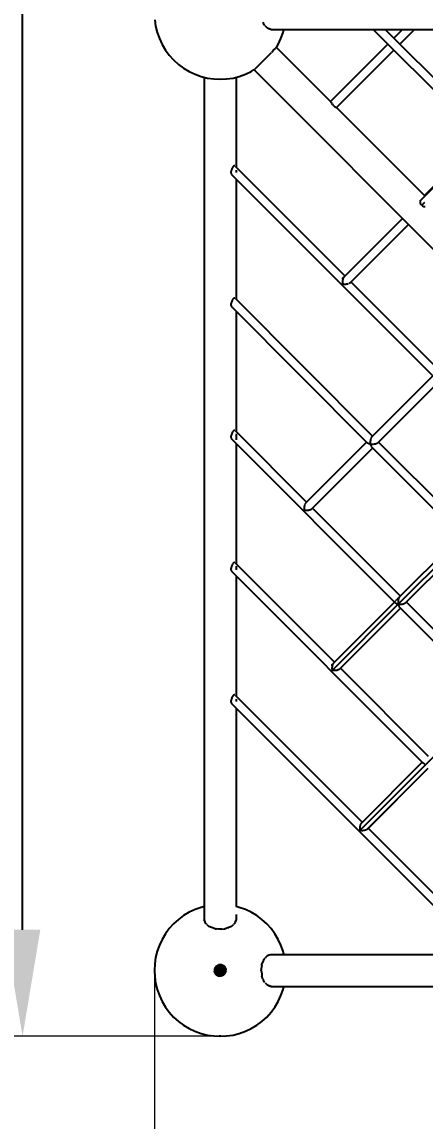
# Model space of a CAD drawing. Header units: millimetres. Extents: x -4086 to 3652, y -3941 to 3614.
# Drawn here: x -1934 to -1177, y -1878 to 184 of the extents above; entities that cross this region are included whole.
import ezdxf

# ---------------------------------------------------------------- set-up
doc = ezdxf.new("R2010")
doc.units = ezdxf.units.MM
doc.layers.add('DIKOM_ОБЪЕКТ', color=7, linetype='Continuous')
doc.layers.add('DIKOM_РАЗМЕР_ОБЪЕКТА', color=7, linetype='Continuous')
doc.styles.add('style1', font='arialbd.ttf', dxfattribs={"width": 0.8})
doc.dimstyles.new('1-50', dxfattribs={"dimtxt": 300, "dimasz": 200, "dimexe": 100, "dimexo": 0, "dimgap": 100, "dimtad": 1, "dimtxsty": 'style1', "dimcen": 200, "dimclrd": 7, "dimclre": 7, "dimclrt": 7, "dimadec": 1, "dimazin": 2, "dimtfac": 1, "dimtmove": 0, "dimatfit": 2, "dimfxl": 0, "dimlwd": 25, "dimlwe": 18, "dimarcsym": 0})

# ---------------------------------------------------------------- blocks, each defined once
blk = doc.blocks.new('*D0')
at = {"layer": 'Defpoints', "color": 0, "transparency": 16777216}
for p in [(-1933, 2119.3), (-1561.7, 2119.3), (-1561.8, -1719.3)]:
    blk.add_point(p, dxfattribs=at)
at = {"layer": 'DIKOM_РАЗМЕР_ОБЪЕКТА', "color": 7, "lineweight": 18, "transparency": 16777216}
for p, q in [((-1561.7, 2119.3), (-2033, 2119.3)), ((-1561.8, -1719.3), (-2033, -1719.3))]:
    blk.add_line(p, q, dxfattribs=at)
at = {"layer": 'DIKOM_РАЗМЕР_ОБЪЕКТА', "color": 7, "lineweight": 25, "transparency": 16777216}
blk.add_line((-1933, -1519.3), (-1933, 1919.3), dxfattribs=at)
at = {"layer": 'DIKOM_РАЗМЕР_ОБЪЕКТА', "color": 7, "transparency": 16777216}
for points in [[(-1966.4, 1919.3), (-1899.7, 1919.3), (-1933, 2119.3)], [(-1966.4, -1519.3), (-1899.7, -1519.3), (-1933, -1719.3)]]:
    blk.add_solid(points, dxfattribs=at)
at = {"layer": 'DIKOM_РАЗМЕР_ОБЪЕКТА', "color": 7, "transparency": 16777216, "insert": (-2186.3, 199.7), "char_height": 300, "attachment_point": 5, "rotation": 90, "style": 'style1'}
blk.add_mtext('{\\fArial|b0|i0|c204|p34;3850}', dxfattribs=at)
blk = doc.blocks.new('*D3')
at = {"layer": 'Defpoints', "color": 0, "transparency": 16777216}
for p in [(2152.7, -1583.7), (-1685.1, -1589.6), (2152.7, -2240)]:
    blk.add_point(p, dxfattribs=at)
at = {"layer": 'DIKOM_РАЗМЕР_ОБЪЕКТА', "color": 7, "lineweight": 18, "transparency": 16777216}
for p, q in [((2152.7, -1583.7), (2152.7, -2340)), ((-1685.1, -1589.6), (-1685.1, -2340))]:
    blk.add_line(p, q, dxfattribs=at)
at = {"layer": 'DIKOM_РАЗМЕР_ОБЪЕКТА', "color": 7, "lineweight": 25, "transparency": 16777216}
blk.add_line((-1485.1, -2240), (1952.7, -2240), dxfattribs=at)
at = {"layer": 'DIKOM_РАЗМЕР_ОБЪЕКТА', "color": 7, "transparency": 16777216}
for points in [[(-1485.1, -2206.7), (-1485.1, -2273.3), (-1685.1, -2240)], [(1952.7, -2206.7), (1952.7, -2273.3), (2152.7, -2240)]]:
    blk.add_solid(points, dxfattribs=at)
at = {"layer": 'DIKOM_РАЗМЕР_ОБЪЕКТА', "color": 7, "transparency": 16777216, "insert": (206.3, -1986.7), "char_height": 300, "attachment_point": 5, "style": 'style1'}
blk.add_mtext('3850', dxfattribs=at)

msp = doc.modelspace()

# ---------------------------------------------------------------- linework, layer by layer
at = {"layer": 'DIKOM_ОБЪЕКТ', "color": 7, "linetype": 'Continuous'}
for p, q in [((-1684.797, 187.893), (-1683.017, 175.892)), ((-1683.017, 175.892), (-1680.069, 164.122)), ((-1479.262, 178.844), (-1481.254, 183.842)), ((-1477.969, 177.446), (-1479.262, 178.844)), ((-1477.972, 177.449), (-1477.507, 176.998)), ((-1477.507, 176.998), (-1475.864, 175.167)), ((-1473.107, 172.183), (-1475.875, 175.179)), ((-1471.519, 171.684), (-1473.107, 172.183)), ((-1471.533, 171.688), (-1470.605, 171.419)), ((-1469.984, 171.214), (-1470.605, 171.419)), ((-1469.984, 171.214), (-1469.262, 170.975)), ((-1466.424, 170.083), (-1469.291, 170.984)), ((-1466.424, 170.083), (114.099, 169.847)), ((-1443.446, 164.117), (-1441.953, 170.079)), ((-1274.284, 170.054), (-1069.367, -34.871)), ((-1274.284, 170.054), (-1069.367, -34.871)), ((-1251.719, 170.051), (-881.833, -199.852)), ((-1235.347, 153.677), (-1218.977, 170.046)), ((-1235.347, 153.677), (-1218.977, 170.046)), ((-1224.067, 142.397), (-1196.419, 170.042)), ((-1680.069, 164.122), (-1675.982, 152.698)), ((-1675.982, 152.698), (-1670.795, 141.73)), ((-1452.721, 141.725), (-1447.534, 152.693)), ((-1447.534, 152.693), (-1443.446, 164.117)), ((-1670.795, 141.73), (-1664.557, 131.323)), ((-1664.557, 131.323), (-1657.33, 121.578)), ((-1469.148, 122.966), (-1465.558, 126.555)), ((-1465.558, 126.555), (-1465.168, 126.932)), ((-1465.036, 127.077), (-1461.977, 130.137)), ((-1461.977, 130.137), (-1457.267, 134.846)), ((-1455.781, 136.331), (-1457.267, 134.846)), ((-1456.215, 135.898), (-1452.721, 141.725)), ((-1455.781, 136.331), (-1354.242, 34.787)), ((-1354.242, 34.787), (-1455.781, 136.331)), ((-1354.242, 34.787), (-1246.628, 142.397)), ((-1354.242, 34.787), (-1246.628, 142.397)), ((-1342.962, 23.506), (-1235.348, 131.116)), ((-1657.33, 121.578), (-1649.182, 112.587)), ((-1649.182, 112.587), (-1640.192, 104.44)), ((-1640.192, 104.44), (-1630.447, 97.211)), ((-1491.889, 100.225), (-1488.828, 103.287)), ((-1488.314, 103.8), (-1488.686, 103.415)), ((-1488.314, 103.8), (-1484.719, 107.395)), ((-1484.719, 107.395), (-1476.934, 115.18)), ((-1476.934, 115.18), (-1469.148, 122.966)), ((-1630.447, 97.211), (-1620.04, 90.973)), ((-1620.04, 90.973), (-1609.072, 85.786)), ((-1609.072, 85.786), (-1597.649, 81.698)), ((-1525.87, 81.697), (-1514.446, 85.784)), ((-1514.446, 85.784), (-1503.478, 90.971)), ((-1503.478, 90.971), (-1497.65, 94.464)), ((-1498.084, 94.03), (-1496.599, 95.515)), ((127.928, -1532.051), (-1498.084, 94.03)), ((-1496.599, 95.515), (-1491.889, 100.225)), ((-1597.649, 81.698), (-1585.879, 78.75)), ((-1591.669, 80.2), (-1591.677, -1500.365)), ((-1585.879, 78.75), (-1573.878, 76.969)), ((-1573.878, 76.969), (-1561.76, 76.374)), ((-1561.76, 76.374), (-1549.641, 76.969)), ((-1549.641, 76.969), (-1537.639, 78.748)), ((-1537.639, 78.748), (-1525.87, 81.697)), ((-1531.845, 80.2), (-1531.846, -88.313)), ((-1354.243, 34.786), (-1354.339, 34.563)), ((-1354.339, 34.562), (-1354.308, 34.22)), ((-1354.308, 34.218), (-1354.15, 33.762)), ((-1354.149, 33.76), (-1353.868, 33.201)), ((-1353.867, 33.199), (-1353.468, 32.55)), ((-1353.466, 32.547), (-1352.959, 31.823)), ((-1352.958, 31.82), (-1352.353, 31.035)), ((-1352.352, 31.033), (-1351.664, 30.206)), ((-1351.662, 30.203), (-1350.906, 29.353)), ((-1350.904, 29.351), (-1350.096, 28.496)), ((-1350.094, 28.493), (-1349.253, 27.653)), ((-1349.251, 27.65), (-1348.396, 26.843)), ((-1348.393, 26.84), (-1347.543, 26.084)), ((-1347.541, 26.083), (-1346.714, 25.395)), ((-1346.711, 25.393), (-1345.927, 24.789)), ((-1345.924, 24.788), (-1345.199, 24.281)), ((-1345.197, 24.279), (-1344.548, 23.88)), ((-1344.546, 23.88), (-1343.987, 23.598)), ((-1343.986, 23.597), (-1343.53, 23.44)), ((-1343.528, 23.44), (-1343.185, 23.409)), ((-1342.962, 23.507), (-1177.749, -141.714)), ((-1177.748, -141.715), (-1342.962, 23.506)), ((-1182.897, -148.371), (-1069.368, -34.871)), ((-1177.749, -141.714), (-1070.134, -34.105)), ((-1541.554, -96.939), (-1541.636, -98.073)), ((-1541.635, -98.092), (-1541.555, -99.206)), ((-1541.309, -95.793), (-1541.553, -96.922)), ((-1541.551, -99.225), (-1541.31, -100.293)), ((-1540.907, -94.678), (-1541.305, -95.776)), ((-1541.303, -100.31), (-1540.909, -101.31)), ((-1540.609, -94.102), (-1540.901, -94.661)), ((-1540.899, -101.327), (-1540.609, -101.816)), ((-1540.458, -93.516), (-1540.609, -94.101)), ((-1540.609, -101.816), (-1540.46, -102.134)), ((-1540.051, -92.257), (-1540.454, -93.496)), ((-1540.453, -102.144), (-1540.052, -102.669)), ((-1540.052, -102.669), (-1162.54, -480.197)), ((-1540.052, -102.669), (-1162.54, -480.197)), ((-1539.844, -91.734), (-1540.045, -92.239)), ((-1539.571, -91.051), (-1539.844, -91.734)), ((-1539.03, -89.924), (-1539.564, -91.033)), ((-1538.44, -88.902), (-1539.023, -89.908)), ((-1537.814, -88.007), (-1538.432, -88.888)), ((-1537.167, -87.259), (-1537.806, -87.994)), ((-1536.512, -86.676), (-1537.158, -87.249)), ((-1535.865, -86.27), (-1536.503, -86.668)), ((-1535.239, -86.05), (-1535.855, -86.264)), ((-1534.649, -86.021), (-1535.23, -86.047)), ((-1534.108, -86.184), (-1534.641, -86.02)), ((-1533.828, -86.331), (-1327.513, -292.655)), ((-1531.846, -93.954), (-1531.846, -98.752)), ((-1531.846, -110.874), (-1531.848, -336.475)), ((-1177.749, -141.715), (-1177.845, -141.938)), ((-1177.845, -141.938), (-1177.814, -142.282)), ((-1177.814, -142.283), (-1177.656, -142.739)), ((-1177.655, -142.742), (-1177.525, -143)), ((-1186.91, -152.382), (-1183.663, -149.137)), ((-1185.786, -153.688), (-1185.682, -152.735)), ((-1185.736, -154.785), (-1185.781, -153.802)), ((-1185.523, -155.89), (-1185.714, -154.899)), ((-1185.67, -152.624), (-1185.421, -151.72)), ((-1185.15, -156.977), (-1185.484, -156.002)), ((-1185.393, -151.614), (-1185.004, -150.782)), ((-1184.626, -158.023), (-1185.096, -157.084)), ((-1184.958, -150.684), (-1184.44, -149.941)), ((-1183.963, -159.004), (-1184.558, -158.123)), ((-1183.176, -159.898), (-1183.883, -159.095)), ((-1183.812, -149.285), (-1183.562, -149.036)), ((-1183.663, -149.136), (-1182.898, -148.371)), ((-1183.176, -159.898), (-1177.273, -153.996)), ((-1183.085, -159.978), (-1182.281, -160.685)), ((-1182.182, -160.753), (-1181.301, -161.348)), ((-1181.194, -161.402), (-1180.256, -161.872)), ((-1180.144, -161.91), (-1179.168, -162.245)), ((-1179.055, -162.267), (-1178.064, -162.458)), ((-1177.951, -162.464), (-1176.967, -162.508)), ((-1329.023, -294.166), (-1219.461, -184.605)), ((-1318.394, -306.035), (-1208.212, -195.854)), ((-1332.858, -298.001), (-1333.28, -298.423)), ((-1332.023, -297.167), (-1332.73, -297.872)), ((-1332.043, -303.562), (-1332.04, -303.762)), ((-1331.979, -302.224), (-1332.042, -303.529)), ((-1332.04, -303.762), (-1332.017, -305.073)), ((-1332.018, -305.1), (-1332.001, -305.302)), ((-1332.001, -305.302), (-1331.89, -306.593)), ((-1331.819, -300.725), (-1331.966, -301.993)), ((-1331.213, -296.357), (-1331.898, -297.041)), ((-1331.894, -306.612), (-1331.862, -306.81)), ((-1331.862, -306.81), (-1331.663, -308.054)), ((-1331.563, -299.298), (-1331.792, -300.501)), ((-1330.421, -308.254), (-1331.663, -308.054)), ((-1331.216, -297.974), (-1331.521, -299.086)), ((-1330.788, -296.783), (-1331.161, -297.779)), ((-1330.447, -295.59), (-1331.093, -296.236)), ((-1330.286, -295.751), (-1330.72, -296.608)), ((-1330.214, -308.287), (-1330.421, -308.254)), ((-1329.741, -294.884), (-1330.333, -295.476)), ((-1329.723, -294.901), (-1330.208, -295.601)), ((-1328.913, -308.392), (-1330.201, -308.282)), ((-1329.111, -294.254), (-1329.636, -294.779)), ((-1328.694, -308.411), (-1328.913, -308.392)), ((-1327.375, -308.432), (-1328.677, -308.408)), ((-1327.15, -308.436), (-1327.375, -308.432)), ((-1325.839, -308.371), (-1327.127, -308.433)), ((-1325.615, -308.361), (-1325.839, -308.371)), ((-1324.341, -308.212), (-1325.587, -308.356)), ((-1324.122, -308.186), (-1324.341, -308.212)), ((-1322.915, -307.956), (-1324.091, -308.18)), ((-1322.705, -307.916), (-1322.915, -307.956)), ((-1321.59, -307.611), (-1322.673, -307.907)), ((-1321.397, -307.558), (-1321.59, -307.611)), ((-1319.366, -306.682), (-1320.195, -307.102)), ((-1318.516, -306.12), (-1319.191, -306.589)), ((-1316.264, -303.905), (-1151.26, -468.916)), ((-1541.555, -345.104), (-1541.637, -346.234)), ((-1541.636, -346.256), (-1541.556, -347.367)), ((-1541.311, -343.957), (-1541.553, -345.083)), ((-1541.552, -347.388), (-1541.312, -348.453)), ((-1540.91, -342.842), (-1541.307, -343.936)), ((-1541.304, -348.474), (-1540.91, -349.472)), ((-1540.61, -342.262), (-1540.902, -342.822)), ((-1540.898, -349.491), (-1540.61, -349.977)), ((-1540.461, -341.681), (-1540.61, -342.263)), ((-1540.61, -349.977), (-1540.461, -350.295)), ((-1540.053, -340.422), (-1540.455, -341.658)), ((-1540.453, -350.307), (-1540.053, -350.829)), ((-1539.574, -339.215), (-1540.046, -340.4)), ((-1539.033, -338.089), (-1539.565, -339.195)), ((-1538.82, -337.717), (-1539.024, -338.069)), ((-1538.443, -337.066), (-1538.82, -337.717)), ((-1537.818, -336.17), (-1538.433, -337.048)), ((-1537.17, -335.422), (-1537.807, -336.155)), ((-1536.515, -334.839), (-1537.159, -335.41)), ((-1535.868, -334.432), (-1536.504, -334.829)), ((-1535.242, -334.212), (-1535.857, -334.425)), ((-1534.652, -334.183), (-1535.232, -334.208)), ((-1534.11, -334.345), (-1534.641, -334.182)), ((-1533.829, -334.493), (-1275.339, -592.994)), ((-1540.053, -350.83), (-1284.826, -606.069)), ((-1540.053, -350.83), (-1284.826, -606.069)), ((-1531.848, -359.036), (-1531.849, -584.636)), ((-1277.062, -594.717), (-1162.541, -480.197)), ((-1266.22, -606.372), (-1151.292, -491.445)), ((-1227.316, -908.732), (-861.331, -542.75)), ((-1227.316, -908.732), (-861.331, -542.75)), ((-1541.557, -593.271), (-1541.639, -594.395)), ((-1541.636, -594.423), (-1541.558, -595.527)), ((-1541.313, -592.124), (-1541.555, -593.244)), ((-1541.552, -595.555), (-1541.313, -596.615)), ((-1540.913, -591.008), (-1541.308, -592.098)), ((-1541.303, -596.64), (-1540.912, -597.632)), ((-1540.611, -590.423), (-1540.904, -590.983)), ((-1540.897, -597.657), (-1540.611, -598.137)), ((-1540.463, -589.848), (-1540.611, -590.424)), ((-1540.056, -588.589), (-1540.456, -589.819)), ((-1539.577, -587.382), (-1540.047, -588.561)), ((-1539.036, -586.254), (-1539.566, -587.355)), ((-1538.447, -585.231), (-1539.025, -586.231)), ((-1537.821, -584.335), (-1538.434, -585.21)), ((-1537.174, -583.587), (-1537.794, -584.3)), ((-1536.519, -583.003), (-1537.161, -583.571)), ((-1535.872, -582.595), (-1536.506, -582.991)), ((-1535.246, -582.374), (-1535.858, -582.586)), ((-1534.656, -582.343), (-1535.232, -582.37)), ((-1534.114, -582.505), (-1534.643, -582.343)), ((-1533.831, -582.654), (-1399.418, -717.072)), ((-1531.849, -588.883), (-1531.849, -600.038)), ((-1278.702, -597.355), (-1278.988, -598.117)), ((-1278.552, -596.955), (-1278.645, -597.203)), ((-1278.216, -596.292), (-1278.547, -596.946)), ((-1278.04, -595.947), (-1278.148, -596.16)), ((-1277.665, -595.407), (-1278.035, -595.939)), ((-1277.469, -595.124), (-1277.589, -595.297)), ((-1540.611, -598.137), (-1540.463, -598.456)), ((-1540.452, -598.47), (-1540.055, -598.991)), ((-1540.055, -598.991), (-1234.446, -904.613)), ((-1540.055, -598.991), (-1234.446, -904.613)), ((-1531.849, -607.197), (-1531.85, -832.797)), ((-1400.935, -718.59), (-1286.62, -604.275)), ((-1390.299, -730.451), (-1275.371, -615.524)), ((-1284.596, -606.258), (-1284.826, -606.069)), ((-1284.264, -606.532), (-1284.596, -606.258)), ((-1284.11, -606.659), (-1284.264, -606.532)), ((-1283.81, -606.838), (-1284.103, -606.665)), ((-1283.39, -607.086), (-1283.81, -606.838)), ((-1283.193, -607.203), (-1283.39, -607.086)), ((-1282.834, -607.361), (-1283.184, -607.209)), ((-1282.337, -607.578), (-1282.834, -607.361)), ((-1282.101, -607.68), (-1282.337, -607.578)), ((-1281.692, -607.815), (-1282.09, -607.687)), ((-1281.128, -607.995), (-1281.692, -607.815)), ((-1280.859, -608.081), (-1281.128, -607.995)), ((-1280.408, -608.189), (-1280.842, -608.092)), ((-1279.794, -608.325), (-1280.407, -608.188)), ((-1279.87, -603.88), (-1279.865, -604.209)), ((-1279.82, -602.864), (-1279.869, -603.867)), ((-1279.861, -604.4), (-1279.843, -605.411)), ((-1279.846, -605.424), (-1279.818, -605.747)), ((-1279.796, -602.345), (-1279.811, -602.671)), ((-1279.803, -605.933), (-1279.717, -606.93)), ((-1279.49, -608.394), (-1279.794, -608.325)), ((-1279.68, -601.359), (-1279.793, -602.331)), ((-1279.723, -606.945), (-1279.674, -607.25)), ((-1279.62, -600.852), (-1279.657, -601.168)), ((-1279.645, -607.43), (-1279.49, -608.393)), ((-1279.443, -599.918), (-1279.617, -600.84)), ((-1279.49, -608.394), (-1279.422, -608.697)), ((-1279.006, -608.471), (-1279.489, -608.393)), ((-1279.351, -599.436), (-1279.408, -599.735)), ((-1279.388, -608.851), (-1279.189, -609.745)), ((-1279.114, -598.574), (-1279.347, -599.424)), ((-1279.177, -609.762), (-1279.091, -610.034)), ((-1278.992, -598.127), (-1279.067, -598.404)), ((-1279.045, -610.175), (-1278.784, -610.993)), ((-1278.349, -608.577), (-1279.006, -608.471)), ((-1278.776, -611.005), (-1278.673, -611.244)), ((-1278.62, -611.366), (-1278.305, -612.088)), ((-1278.042, -608.627), (-1278.349, -608.577)), ((-1278.299, -612.097), (-1278.18, -612.297)), ((-1278.121, -612.399), (-1277.762, -613.006)), ((-1277.527, -608.664), (-1278.027, -608.621)), ((-1277.756, -613.014), (-1277.625, -613.172)), ((-1277.56, -613.25), (-1277.165, -613.729)), ((-1276.847, -608.721), (-1277.527, -608.664)), ((-1277.165, -613.73), (-1110.367, -780.535)), ((-1277.165, -613.73), (-1110.367, -780.535)), ((-1276.521, -608.749), (-1276.847, -608.721)), ((-1275.999, -608.756), (-1276.507, -608.747)), ((-1275.311, -608.769), (-1275.999, -608.756)), ((-1274.977, -608.775), (-1275.311, -608.769)), ((-1274.456, -608.748), (-1274.963, -608.772)), ((-1273.775, -608.715), (-1274.456, -608.748)), ((-1273.441, -608.699), (-1273.775, -608.715)), ((-1272.933, -608.639), (-1273.428, -608.697)), ((-1272.274, -608.562), (-1272.933, -608.639)), ((-1271.948, -608.524), (-1272.274, -608.562)), ((-1271.465, -608.432), (-1271.936, -608.521)), ((-1270.842, -608.313), (-1271.465, -608.432)), ((-1270.532, -608.255), (-1270.842, -608.313)), ((-1270.084, -608.132), (-1270.52, -608.251)), ((-1269.51, -607.974), (-1270.084, -608.132)), ((-1269.223, -607.896), (-1269.51, -607.974)), ((-1268.821, -607.744), (-1269.213, -607.891)), ((-1268.309, -607.552), (-1268.821, -607.745)), ((-1268.051, -607.455), (-1268.309, -607.552)), ((-1267.704, -607.279), (-1268.043, -607.451)), ((-1267.265, -607.056), (-1267.704, -607.279)), ((-1267.042, -606.943), (-1267.265, -607.056)), ((-1266.76, -606.747), (-1267.035, -606.939)), ((-1266.401, -606.498), (-1266.76, -606.747)), ((-1266.22, -606.372), (-1266.401, -606.498)), ((-1264.091, -604.243), (-1099.087, -769.254)), ((-1402.694, -721.202), (-1403.067, -722.194)), ((-1402.193, -720.169), (-1402.626, -721.024)), ((-1401.63, -719.32), (-1402.114, -720.016)), ((-1299.227, -1333.153), (-685.078, -719.01)), ((-1299.227, -1333.153), (-685.078, -719.01)), ((-1403.95, -727.965), (-1403.946, -728.183)), ((-1403.885, -726.646), (-1403.947, -727.945)), ((-1403.946, -728.183), (-1403.922, -729.489)), ((-1403.924, -729.507), (-1403.906, -729.723)), ((-1403.906, -729.723), (-1403.796, -731.008)), ((-1403.875, -726.431), (-1403.885, -726.646)), ((-1403.725, -725.146), (-1403.872, -726.41)), ((-1403.802, -731.026), (-1403.768, -731.23)), ((-1403.768, -731.23), (-1403.569, -732.471)), ((-1403.701, -724.94), (-1403.725, -725.146)), ((-1403.469, -723.718), (-1403.697, -724.918)), ((-1402.331, -732.669), (-1403.568, -732.471)), ((-1403.432, -723.525), (-1403.469, -723.718)), ((-1403.123, -722.394), (-1403.427, -723.502)), ((-1402.12, -732.704), (-1402.331, -732.669)), ((-1400.825, -732.808), (-1402.106, -732.699)), ((-1400.6, -732.827), (-1400.825, -732.808)), ((-1399.287, -732.848), (-1400.587, -732.825)), ((-1399.056, -732.852), (-1399.287, -732.848)), ((-1397.753, -732.788), (-1399.042, -732.85)), ((-1397.52, -732.777), (-1397.753, -732.788)), ((-1396.255, -732.629), (-1397.507, -732.774)), ((-1396.027, -732.602), (-1396.255, -732.629)), ((-1394.828, -732.374), (-1396.015, -732.599)), ((-1394.611, -732.333), (-1394.828, -732.374)), ((-1393.503, -732.029), (-1394.599, -732.329)), ((-1393.302, -731.973), (-1393.503, -732.029)), ((-1392.311, -731.601), (-1393.291, -731.97)), ((-1391.278, -731.101), (-1392.12, -731.528)), ((-1390.427, -730.539), (-1391.112, -731.015)), ((-1388.169, -728.321), (-1223.166, -893.332)), ((-1225.295, -895.462), (-1110.367, -780.535)), ((-1214.047, -906.712), (-1099.118, -791.784)), ((-1541.559, -841.44), (-1541.64, -842.556)), ((-1541.637, -842.592), (-1541.559, -843.689)), ((-1541.317, -840.293), (-1541.556, -841.405)), ((-1541.551, -843.724), (-1541.315, -844.776)), ((-1540.917, -839.177), (-1541.309, -840.258)), ((-1541.301, -844.81), (-1540.913, -845.794)), ((-1540.612, -838.585), (-1540.904, -839.144)), ((-1540.467, -838.018), (-1540.612, -838.585)), ((-1540.06, -836.758), (-1540.457, -837.98)), ((-1539.582, -835.551), (-1540.049, -836.722)), ((-1539.041, -834.423), (-1539.568, -835.517)), ((-1538.452, -833.398), (-1539.026, -834.391)), ((-1537.827, -832.502), (-1538.436, -833.371)), ((-1537.18, -831.753), (-1537.81, -832.477)), ((-1536.766, -831.381), (-1537.162, -831.733)), ((-1536.525, -831.167), (-1536.766, -831.381)), ((-1535.877, -830.759), (-1536.507, -831.151)), ((-1535.251, -830.536), (-1535.859, -830.748)), ((-1534.661, -830.505), (-1535.234, -830.53)), ((-1534.119, -830.665), (-1534.644, -830.504)), ((-1533.832, -830.814), (-1347.245, -1017.41)), ((-1531.85, -837.044), (-1531.85, -843.755)), ((-1540.894, -845.825), (-1540.612, -846.299)), ((-1540.612, -846.299), (-1540.464, -846.618)), ((-1540.45, -846.636), (-1540.056, -847.152)), ((-1540.056, -847.152), (-1182.272, -1204.951)), ((-1540.056, -847.152), (-1182.272, -1204.951)), ((-1531.85, -855.357), (-1531.851, -1080.958)), ((-1349.374, -1019.54), (-1234.446, -904.613)), ((-1234.446, -904.613), (-1232.652, -906.407)), ((-1234.446, -904.613), (-1232.652, -906.407)), ((-1233.614, -903.781), (-1233.758, -903.924)), ((-1233.247, -903.413), (-1233.466, -903.632)), ((-1232.689, -902.856), (-1232.94, -903.107)), ((-1232.482, -906.547), (-1232.652, -906.407)), ((-1232.166, -906.808), (-1232.482, -906.547)), ((-1231.936, -906.997), (-1232.166, -906.808)), ((-1231.712, -907.132), (-1231.929, -907.004)), ((-1231.312, -907.368), (-1231.712, -907.132)), ((-1231.112, -901.279), (-1231.626, -901.793)), ((-1231.02, -907.541), (-1231.312, -907.368)), ((-1230.322, -900.488), (-1230.617, -900.784)), ((-1230.061, -900.228), (-1230.322, -900.488)), ((-1229.769, -899.936), (-1230.061, -900.227)), ((-1228.657, -898.824), (-1229.227, -899.394)), ((-1228.384, -898.551), (-1228.657, -898.824)), ((-1227.82, -897.987), (-1228.384, -898.551)), ((-1227.551, -897.718), (-1227.82, -897.987)), ((-1227.697, -904.218), (-1227.69, -904.608)), ((-1227.645, -903.17), (-1227.695, -904.205)), ((-1227.688, -904.708), (-1227.67, -905.75)), ((-1227.672, -905.762), (-1227.64, -906.143)), ((-1227.622, -902.682), (-1227.64, -903.072)), ((-1227.631, -906.244), (-1227.543, -907.269)), ((-1227.502, -901.662), (-1227.619, -902.669)), ((-1227.006, -897.173), (-1227.551, -897.718)), ((-1227.548, -907.283), (-1227.489, -907.645)), ((-1227.447, -901.19), (-1227.491, -901.57)), ((-1227.262, -900.221), (-1227.444, -901.178)), ((-1227.177, -899.774), (-1227.246, -900.136)), ((-1226.932, -898.877), (-1227.174, -899.762)), ((-1226.818, -898.465), (-1226.911, -898.8)), ((-1226.517, -897.662), (-1226.814, -898.454)), ((-1226.378, -897.293), (-1226.491, -897.594)), ((-1226.028, -896.603), (-1226.374, -897.284)), ((-1225.867, -896.285), (-1225.998, -896.544)), ((-1225.794, -895.961), (-1225.985, -896.153)), ((-1225.475, -895.721), (-1225.861, -896.276)), ((-1225.297, -895.464), (-1225.443, -895.674)), ((-1214.869, -907.283), (-1215.198, -907.449)), ((-1214.655, -907.133), (-1214.862, -907.277)), ((-1214.314, -906.897), (-1214.655, -907.133)), ((-1214.047, -906.713), (-1214.314, -906.897)), ((-1211.917, -904.582), (-1046.913, -1069.593)), ((-1351.395, -1032.809), (-1227.316, -908.732)), ((-1351.395, -1032.809), (-1227.316, -908.732)), ((-1338.126, -1030.79), (-1223.197, -915.862)), ((-1230.751, -907.66), (-1231.011, -907.547)), ((-1230.277, -907.867), (-1230.752, -907.66)), ((-1229.928, -908.018), (-1230.277, -907.867)), ((-1229.622, -908.12), (-1229.917, -908.025)), ((-1229.083, -908.292), (-1229.622, -908.12)), ((-1228.685, -908.42), (-1229.083, -908.292)), ((-1228.35, -908.503), (-1228.666, -908.433)), ((-1227.76, -908.633), (-1228.35, -908.503)), ((-1227.316, -908.732), (-1227.76, -908.633)), ((-1227.473, -907.745), (-1227.316, -908.732)), ((-1226.954, -908.789), (-1227.316, -908.732)), ((-1227.316, -908.732), (-1227.24, -909.075)), ((-1227.217, -909.177), (-1227.016, -910.082)), ((-1227.004, -910.1), (-1226.905, -910.41)), ((-1226.33, -908.89), (-1226.953, -908.789)), ((-1226.876, -910.502), (-1226.61, -911.332)), ((-1226.603, -911.343), (-1226.485, -911.614)), ((-1226.449, -911.696), (-1226.131, -912.426)), ((-1225.868, -908.965), (-1226.33, -908.89)), ((-1226.125, -912.435), (-1225.992, -912.661)), ((-1225.95, -912.732), (-1225.589, -913.344)), ((-1225.481, -908.991), (-1225.853, -908.959)), ((-1225.582, -913.352), (-1225.436, -913.529)), ((-1224.833, -909.046), (-1225.481, -908.99)), ((-1225.389, -913.586), (-1224.992, -914.067)), ((-1224.992, -914.067), (-1223.197, -915.862)), ((-1224.992, -914.067), (-1223.197, -915.862)), ((-1224.347, -909.087), (-1224.833, -909.046)), ((-1223.955, -909.092), (-1224.334, -909.085)), ((-1223.299, -909.104), (-1223.955, -909.092)), ((-1222.803, -909.113), (-1223.299, -909.104)), ((-1223.197, -915.862), (-1058.193, -1080.873)), ((-1223.197, -915.862), (-1058.193, -1080.873)), ((-1222.412, -909.092), (-1222.79, -909.11)), ((-1221.763, -909.061), (-1222.412, -909.092)), ((-1221.267, -909.037), (-1221.763, -909.061)), ((-1220.886, -908.992), (-1221.254, -909.035)), ((-1220.257, -908.918), (-1220.886, -908.992)), ((-1219.774, -908.862), (-1220.257, -908.918)), ((-1219.412, -908.792), (-1219.762, -908.859)), ((-1218.818, -908.68), (-1219.412, -908.792)), ((-1218.358, -908.593), (-1218.818, -908.68)), ((-1218.022, -908.501), (-1218.347, -908.589)), ((-1217.474, -908.351), (-1218.022, -908.501)), ((-1217.051, -908.235), (-1217.474, -908.351)), ((-1216.748, -908.12), (-1217.039, -908.23)), ((-1216.258, -907.937), (-1216.748, -908.12)), ((-1215.878, -907.794), (-1216.258, -907.937)), ((-1215.618, -907.662), (-1215.868, -907.789)), ((-1215.198, -907.449), (-1215.618, -907.662)), ((-1352.689, -1022.855), (-1353.081, -1023.247)), ((-1352.468, -1022.633), (-1352.689, -1022.855)), ((-1351.776, -1028.301), (-1351.769, -1028.701)), ((-1351.72, -1027.162), (-1351.774, -1028.283)), ((-1351.769, -1028.701), (-1351.749, -1029.827)), ((-1351.751, -1029.842), (-1351.717, -1030.239)), ((-1351.701, -1026.767), (-1351.72, -1027.162)), ((-1351.717, -1030.239), (-1351.622, -1031.347)), ((-1351.572, -1025.657), (-1351.698, -1026.748)), ((-1351.04, -1021.205), (-1351.604, -1021.769)), ((-1351.527, -1025.276), (-1351.572, -1025.657)), ((-1351.327, -1024.22), (-1351.523, -1025.255)), ((-1351.258, -1023.86), (-1351.327, -1024.22)), ((-1350.991, -1022.882), (-1351.253, -1023.839)), ((-1350.839, -1021.004), (-1351.04, -1021.205)), ((-1350.9, -1022.552), (-1350.991, -1022.882)), ((-1350.571, -1021.675), (-1350.893, -1022.532)), ((-1350.461, -1021.379), (-1350.571, -1021.675)), ((-1350.078, -1020.623), (-1350.452, -1021.362)), ((-1349.95, -1020.37), (-1350.078, -1020.623)), ((-1349.555, -1019.72), (-1350.019, -1020.185)), ((-1349.522, -1019.753), (-1349.94, -1020.355)), ((-1349.388, -1019.554), (-1349.555, -1019.72)), ((-1349.378, -1019.546), (-1349.522, -1019.753)), ((-1338.35, -1030.945), (-1338.94, -1031.354)), ((-1338.126, -1030.79), (-1338.35, -1030.945)), ((-1335.996, -1028.66), (-1170.992, -1193.671)), ((-1351.626, -1031.361), (-1351.566, -1031.742)), ((-1351.566, -1031.742), (-1351.395, -1032.809)), ((-1350.329, -1032.981), (-1351.395, -1032.809)), ((-1349.947, -1033.043), (-1350.329, -1032.981)), ((-1348.831, -1033.13), (-1349.932, -1033.037)), ((-1348.426, -1033.165), (-1348.831, -1033.13)), ((-1347.296, -1033.183), (-1348.414, -1033.163)), ((-1346.882, -1033.19), (-1347.296, -1033.183)), ((-1345.76, -1033.135), (-1346.869, -1033.188)), ((-1345.346, -1033.115), (-1345.76, -1033.135)), ((-1344.257, -1032.987), (-1345.334, -1033.112)), ((-1343.854, -1032.94), (-1344.257, -1032.987)), ((-1342.822, -1032.743), (-1343.842, -1032.937)), ((-1342.437, -1032.671), (-1342.822, -1032.743)), ((-1341.484, -1032.41), (-1342.426, -1032.667)), ((-1341.129, -1032.312), (-1341.484, -1032.41)), ((-1340.276, -1031.992), (-1341.118, -1032.308)), ((-1339.957, -1031.872), (-1340.276, -1031.992)), ((-1339.224, -1031.5), (-1339.948, -1031.867)), ((-1338.947, -1031.36), (-1339.224, -1031.5)), ((-1541.562, -1089.618), (-1541.641, -1090.718)), ((-1541.638, -1090.771), (-1541.56, -1091.851)), ((-1541.321, -1088.47), (-1541.557, -1089.566)), ((-1541.549, -1091.901), (-1541.316, -1092.937)), ((-1540.924, -1087.354), (-1541.31, -1088.42)), ((-1540.614, -1086.745), (-1540.906, -1087.306)), ((-1540.473, -1086.196), (-1540.614, -1086.746)), ((-1540.067, -1084.935), (-1540.459, -1086.141)), ((-1539.589, -1083.728), (-1540.05, -1084.883)), ((-1539.05, -1082.599), (-1539.57, -1083.678)), ((-1538.461, -1081.573), (-1539.028, -1082.552)), ((-1537.836, -1080.674), (-1538.437, -1081.531)), ((-1537.189, -1079.923), (-1537.811, -1080.639)), ((-1536.535, -1079.336), (-1537.163, -1079.893)), ((-1535.887, -1078.925), (-1536.508, -1079.312)), ((-1535.26, -1078.7), (-1535.736, -1078.865)), ((-1534.67, -1078.666), (-1535.235, -1078.691)), ((-1534.127, -1078.824), (-1534.645, -1078.666)), ((-1533.834, -1078.975), (-1295.071, -1317.748)), ((-1531.851, -1086.598), (-1531.851, -1091.396)), ((-1541.297, -1092.987), (-1540.915, -1093.954)), ((-1540.886, -1094.001), (-1540.614, -1094.46)), ((-1540.614, -1094.46), (-1540.465, -1094.779)), ((-1540.444, -1094.808), (-1540.057, -1095.313)), ((-1540.057, -1095.313), (-1061.397, -1573.995)), ((-1540.057, -1095.313), (-1061.397, -1573.995)), ((-1531.852, -1103.519), (-1531.853, -1475.882)), ((-1296.582, -1319.26), (-1182.272, -1204.951)), ((-1285.952, -1331.127), (-1171.024, -1216.2)), ((-1285.333, -1330.509), (-1171.024, -1216.2)), ((-1182.272, -1204.951), (-1180.478, -1206.745)), ((-1182.272, -1204.951), (-1180.478, -1206.745)), ((-1180.115, -1207.045), (-1180.344, -1206.856)), ((-1179.763, -1207.336), (-1180.115, -1207.045)), ((-1179.584, -1207.444), (-1179.755, -1207.343)), ((-1179.294, -1207.614), (-1179.584, -1207.444)), ((-1178.846, -1207.879), (-1179.294, -1207.614)), ((-1178.632, -1207.975), (-1178.837, -1207.885)), ((-1178.289, -1208.124), (-1178.632, -1207.975)), ((-1177.754, -1208.356), (-1178.289, -1208.124)), ((-1177.51, -1208.438), (-1177.744, -1208.363)), ((-1177.122, -1208.562), (-1177.51, -1208.438)), ((-1299.602, -1328.638), (-1299.589, -1329.386)), ((-1299.563, -1327.845), (-1299.6, -1328.621)), ((-1299.589, -1329.386), (-1299.575, -1330.165)), ((-1299.578, -1330.181), (-1299.515, -1330.92)), ((-1299.527, -1327.104), (-1299.563, -1327.845)), ((-1299.437, -1326.329), (-1299.524, -1327.087)), ((-1299.515, -1330.92), (-1299.45, -1331.684)), ((-1299.455, -1331.701), (-1299.341, -1332.409)), ((-1299.353, -1325.612), (-1299.437, -1326.329)), ((-1299.213, -1324.874), (-1299.35, -1325.593)), ((-1299.341, -1332.409), (-1299.223, -1333.146)), ((-1298.487, -1333.267), (-1299.22, -1333.15)), ((-1299.084, -1324.196), (-1299.213, -1324.874)), ((-1298.897, -1323.512), (-1299.079, -1324.178)), ((-1298.726, -1322.887), (-1298.897, -1323.512)), ((-1298.495, -1322.273), (-1298.72, -1322.87)), ((-1298.287, -1321.716), (-1298.495, -1322.273)), ((-1297.772, -1333.379), (-1298.487, -1333.267)), ((-1298.018, -1321.186), (-1298.279, -1321.7)), ((-1297.775, -1320.706), (-1298.018, -1321.186)), ((-1297.475, -1320.274), (-1297.767, -1320.693)), ((-1297.001, -1333.44), (-1297.759, -1333.375)), ((-1297.205, -1319.884), (-1297.475, -1320.274)), ((-1296.252, -1333.503), (-1297.001, -1333.44)), ((-1295.472, -1333.515), (-1296.24, -1333.501)), ((-1294.709, -1333.529), (-1295.472, -1333.515)), ((-1293.935, -1333.49), (-1294.696, -1333.526)), ((-1293.173, -1333.453), (-1293.935, -1333.49)), ((-1292.423, -1333.365), (-1293.16, -1333.451)), ((-1291.68, -1333.279), (-1292.423, -1333.365)), ((-1290.971, -1333.143), (-1291.668, -1333.276)), ((-1290.264, -1333.009), (-1290.971, -1333.143)), ((-1289.61, -1332.829), (-1290.252, -1333.005)), ((-1288.954, -1332.65), (-1289.61, -1332.829)), ((-1288.37, -1332.43), (-1288.944, -1332.646)), ((-1287.783, -1332.21), (-1288.37, -1332.43)), ((-1287.281, -1331.955), (-1287.774, -1332.205)), ((-1286.775, -1331.699), (-1287.281, -1331.955)), ((-1286.365, -1331.414), (-1286.767, -1331.693)), ((-1285.954, -1331.128), (-1286.365, -1331.414)), ((-1285.947, -1331.122), (-1286.286, -1331.461)), ((-1285.644, -1330.819), (-1285.946, -1331.121)), ((-1285.333, -1330.509), (-1285.644, -1330.819)), ((-1283.822, -1328.998), (-1045.06, -1567.771)), ((-1609.077, -1481.466), (-1620.045, -1486.653)), ((-1597.653, -1477.378), (-1609.077, -1481.466)), ((-1591.677, -1475.882), (-1597.653, -1477.378)), ((-1525.874, -1477.38), (-1531.853, -1475.882)), ((-1514.451, -1481.467), (-1525.874, -1477.38)), ((-1503.483, -1486.655), (-1514.451, -1481.467)), ((-1640.197, -1500.118), (-1649.188, -1508.265)), ((-1630.452, -1492.89), (-1640.197, -1500.118)), ((-1620.045, -1486.653), (-1630.452, -1492.89)), ((-1590.78, -1503.222), (-1591.677, -1500.365)), ((-1590.778, -1503.226), (-1590.346, -1504.533)), ((-1590.108, -1505.355), (-1590.346, -1504.533)), ((-1533.457, -1505.47), (-1533.186, -1504.535)), ((-1532.982, -1503.92), (-1533.186, -1504.535)), ((-1532.982, -1503.92), (-1532.747, -1503.21)), ((-1531.853, -1500.367), (-1532.751, -1503.224)), ((-1531.853, -1490.913), (-1531.853, -1500.367)), ((-1493.076, -1492.893), (-1503.483, -1486.655)), ((-1483.331, -1500.121), (-1493.076, -1492.893)), ((-1474.341, -1508.269), (-1483.331, -1500.121)), ((-1657.336, -1517.255), (-1664.564, -1527)), ((-1649.188, -1508.265), (-1657.336, -1517.255)), ((-1589.578, -1507.049), (-1590.079, -1505.453)), ((-1586.589, -1509.812), (-1589.578, -1507.049)), ((-1586.577, -1509.824), (-1586.009, -1510.333)), ((-1586.009, -1510.333), (-1584.777, -1511.439)), ((-1584.327, -1511.903), (-1584.777, -1511.439)), ((-1582.917, -1513.206), (-1584.323, -1511.906)), ((-1577.934, -1515.194), (-1582.917, -1513.206)), ((-1577.766, -1515.256), (-1577.518, -1515.359)), ((-1572.777, -1517.25), (-1577.494, -1515.369)), ((-1571.076, -1517.447), (-1572.777, -1517.25)), ((-1571.08, -1517.447), (-1569.462, -1517.551)), ((-1569.393, -1517.559), (-1568.96, -1517.61)), ((-1564.719, -1518.184), (-1568.959, -1517.61)), ((-1561.767, -1518.526), (-1564.718, -1518.184)), ((-1558.815, -1518.184), (-1561.767, -1518.526)), ((-1558.835, -1518.186), (-1554.577, -1517.61)), ((-1554.575, -1517.61), (-1554.071, -1517.551)), ((-1553.969, -1517.545), (-1552.453, -1517.447)), ((-1550.756, -1517.251), (-1552.457, -1517.448)), ((-1546.049, -1515.374), (-1550.756, -1517.251)), ((-1546.053, -1515.375), (-1545.767, -1515.256)), ((-1540.616, -1513.207), (-1545.593, -1515.192)), ((-1539.211, -1511.909), (-1540.616, -1513.207)), ((-1539.206, -1511.904), (-1538.755, -1511.439)), ((-1538.755, -1511.439), (-1536.941, -1509.812)), ((-1533.954, -1507.051), (-1536.937, -1509.807)), ((-1533.453, -1505.456), (-1533.954, -1507.051)), ((-1466.193, -1517.259), (-1474.341, -1508.269)), ((-1458.966, -1527.005), (-1466.193, -1517.259)), ((-1670.801, -1537.407), (-1675.989, -1548.375)), ((-1664.564, -1527), (-1670.801, -1537.407)), ((-1452.728, -1537.411), (-1458.966, -1527.005)), ((-1447.541, -1548.38), (-1452.728, -1537.411)), ((-1680.077, -1559.798), (-1683.025, -1571.568)), ((-1675.989, -1548.375), (-1680.077, -1559.798)), ((-1471.432, -1567.351), (-1470.611, -1567.113)), ((-1469.3, -1566.679), (-1470.611, -1567.113)), ((-1469.296, -1566.677), (-1466.443, -1565.781)), ((-1466.443, -1565.781), (-1069.603, -1565.789)), ((-1443.454, -1559.804), (-1447.541, -1548.38)), ((-1441.957, -1565.782), (-1443.454, -1559.804)), ((-1684.806, -1583.569), (-1685.401, -1595.688)), ((-1683.025, -1571.568), (-1684.806, -1583.569)), ((-1570.338, -1587.121), (-1561.769, -1595.691)), ((-1570.338, -1587.121), (-1561.769, -1595.691)), ((-1569.457, -1586.323), (-1561.769, -1595.691)), ((-1569.457, -1586.323), (-1561.769, -1595.691)), ((-1568.501, -1585.615), (-1561.769, -1595.691)), ((-1568.501, -1585.615), (-1561.769, -1595.691)), ((-1567.481, -1585.003), (-1561.769, -1595.691)), ((-1567.481, -1585.003), (-1561.769, -1595.691)), ((-1566.406, -1584.495), (-1561.769, -1595.691)), ((-1566.406, -1584.495), (-1561.769, -1595.691)), ((-1565.286, -1584.093), (-1561.769, -1595.691)), ((-1565.286, -1584.093), (-1561.769, -1595.691)), ((-1564.133, -1583.806), (-1561.769, -1595.691)), ((-1564.133, -1583.806), (-1561.769, -1595.691)), ((-1562.956, -1583.63), (-1561.769, -1595.691)), ((-1562.956, -1583.63), (-1561.769, -1595.691)), ((-1561.769, -1583.572), (-1561.769, -1595.691)), ((-1561.769, -1583.572), (-1561.769, -1595.691)), ((-1560.581, -1583.63), (-1561.769, -1595.691)), ((-1560.581, -1583.63), (-1561.769, -1595.691)), ((-1559.404, -1583.806), (-1561.769, -1595.691)), ((-1559.404, -1583.806), (-1561.769, -1595.691)), ((-1558.251, -1584.093), (-1561.769, -1595.691)), ((-1558.251, -1584.093), (-1561.769, -1595.691)), ((-1557.131, -1584.495), (-1561.769, -1595.691)), ((-1557.131, -1584.495), (-1561.769, -1595.691)), ((-1556.056, -1585.003), (-1561.769, -1595.691)), ((-1556.056, -1585.003), (-1561.769, -1595.691)), ((-1555.036, -1585.615), (-1561.769, -1595.691)), ((-1555.036, -1585.615), (-1561.769, -1595.691)), ((-1554.081, -1586.323), (-1561.769, -1595.691)), ((-1554.081, -1586.323), (-1561.769, -1595.691)), ((-1553.2, -1587.122), (-1561.769, -1595.691)), ((-1553.2, -1587.122), (-1561.769, -1595.691)), ((-1483.525, -1586.385), (-1483.629, -1587.996)), ((-1483.525, -1586.384), (-1483.328, -1584.681)), ((-1483.328, -1584.681), (-1481.446, -1579.963)), ((-1481.334, -1579.693), (-1481.446, -1579.963)), ((-1481.272, -1579.527), (-1479.284, -1574.541)), ((-1479.284, -1574.541), (-1477.984, -1573.134)), ((-1477.983, -1573.133), (-1477.516, -1572.681)), ((-1476.411, -1571.449), (-1477.516, -1572.681)), ((-1475.894, -1570.873), (-1476.411, -1571.449)), ((-1475.889, -1570.868), (-1473.127, -1567.881)), ((-1473.127, -1567.881), (-1471.533, -1567.38)), ((-1685.401, -1595.688), (-1684.806, -1607.806)), ((-1684.806, -1607.806), (-1683.026, -1619.808)), ((-1573.887, -1595.69), (-1561.769, -1595.691)), ((-1573.887, -1595.69), (-1561.769, -1595.691)), ((-1573.829, -1594.502), (-1561.769, -1595.691)), ((-1573.829, -1594.502), (-1561.769, -1595.691)), ((-1573.829, -1596.878), (-1561.769, -1595.691)), ((-1573.829, -1596.878), (-1561.769, -1595.691)), ((-1573.654, -1593.326), (-1561.769, -1595.691)), ((-1573.654, -1593.326), (-1561.769, -1595.691)), ((-1573.654, -1598.054), (-1561.769, -1595.691)), ((-1573.654, -1598.054), (-1561.769, -1595.691)), ((-1573.366, -1592.172), (-1561.769, -1595.691)), ((-1573.366, -1592.172), (-1561.769, -1595.691)), ((-1573.366, -1599.208), (-1561.769, -1595.691)), ((-1573.366, -1599.208), (-1561.769, -1595.691)), ((-1572.965, -1591.053), (-1561.769, -1595.691)), ((-1572.965, -1591.053), (-1561.769, -1595.691)), ((-1572.965, -1600.328), (-1561.769, -1595.691)), ((-1572.965, -1600.328), (-1561.769, -1595.691)), ((-1572.457, -1601.403), (-1561.769, -1595.691)), ((-1572.457, -1601.403), (-1561.769, -1595.691)), ((-1572.456, -1589.977), (-1561.769, -1595.691)), ((-1572.456, -1589.977), (-1561.769, -1595.691)), ((-1571.845, -1588.957), (-1561.769, -1595.691)), ((-1571.845, -1588.957), (-1561.769, -1595.691)), ((-1571.845, -1602.423), (-1561.769, -1595.691)), ((-1571.845, -1602.423), (-1561.769, -1595.691)), ((-1571.137, -1603.377), (-1561.769, -1595.691)), ((-1571.137, -1603.377), (-1561.769, -1595.691)), ((-1571.136, -1588.003), (-1561.769, -1595.691)), ((-1571.136, -1588.003), (-1561.769, -1595.691)), ((-1570.338, -1604.259), (-1561.769, -1595.691)), ((-1570.338, -1604.259), (-1561.769, -1595.691)), ((-1569.457, -1605.058), (-1561.769, -1595.691)), ((-1569.457, -1605.058), (-1561.769, -1595.691)), ((-1568.502, -1605.766), (-1561.769, -1595.691)), ((-1568.502, -1605.766), (-1561.769, -1595.691)), ((-1567.481, -1606.377), (-1561.769, -1595.691)), ((-1567.481, -1606.377), (-1561.769, -1595.691)), ((-1566.407, -1606.887), (-1561.769, -1595.691)), ((-1566.407, -1606.887), (-1561.769, -1595.691)), ((-1565.287, -1607.287), (-1561.769, -1595.691)), ((-1565.287, -1607.287), (-1561.769, -1595.691)), ((-1564.133, -1607.576), (-1561.769, -1595.691)), ((-1564.133, -1607.576), (-1561.769, -1595.691)), ((-1562.957, -1607.751), (-1561.769, -1595.691)), ((-1562.957, -1607.751), (-1561.769, -1595.691)), ((-1552.401, -1588.003), (-1561.769, -1595.691)), ((-1552.401, -1588.003), (-1561.769, -1595.691)), ((-1551.692, -1588.958), (-1561.769, -1595.691)), ((-1551.692, -1588.958), (-1561.769, -1595.691)), ((-1551.081, -1589.978), (-1561.769, -1595.691)), ((-1551.081, -1589.978), (-1561.769, -1595.691)), ((-1550.573, -1591.053), (-1561.769, -1595.691)), ((-1550.573, -1591.053), (-1561.769, -1595.691)), ((-1550.172, -1592.172), (-1561.769, -1595.691)), ((-1550.172, -1592.172), (-1561.769, -1595.691)), ((-1549.883, -1593.326), (-1561.769, -1595.691)), ((-1549.883, -1593.326), (-1561.769, -1595.691)), ((-1549.709, -1594.503), (-1561.769, -1595.691)), ((-1549.709, -1594.503), (-1561.769, -1595.691)), ((-1561.769, -1607.809), (-1561.769, -1595.691)), ((-1560.581, -1607.751), (-1561.769, -1595.691)), ((-1560.581, -1607.751), (-1561.769, -1595.691)), ((-1559.405, -1607.576), (-1561.769, -1595.691)), ((-1559.405, -1607.576), (-1561.769, -1595.691)), ((-1558.251, -1607.287), (-1561.769, -1595.691)), ((-1558.251, -1607.287), (-1561.769, -1595.691)), ((-1557.132, -1606.887), (-1561.769, -1595.691)), ((-1557.132, -1606.887), (-1561.769, -1595.691)), ((-1556.057, -1606.378), (-1561.769, -1595.691)), ((-1556.057, -1606.378), (-1561.769, -1595.691)), ((-1555.036, -1605.767), (-1561.769, -1595.691)), ((-1555.036, -1605.767), (-1561.769, -1595.691)), ((-1554.081, -1605.058), (-1561.769, -1595.691)), ((-1554.081, -1605.058), (-1561.769, -1595.691)), ((-1553.2, -1604.259), (-1561.769, -1595.691)), ((-1553.2, -1604.259), (-1561.769, -1595.691)), ((-1552.401, -1603.378), (-1561.769, -1595.691)), ((-1552.401, -1603.378), (-1561.769, -1595.691)), ((-1551.693, -1602.423), (-1561.769, -1595.691)), ((-1551.693, -1602.423), (-1561.769, -1595.691)), ((-1551.082, -1601.403), (-1561.769, -1595.691)), ((-1551.082, -1601.403), (-1561.769, -1595.691)), ((-1550.573, -1600.328), (-1561.769, -1595.691)), ((-1550.573, -1600.328), (-1561.769, -1595.691)), ((-1550.172, -1599.208), (-1561.769, -1595.691)), ((-1550.172, -1599.208), (-1561.769, -1595.691)), ((-1549.883, -1598.055), (-1561.769, -1595.691)), ((-1549.883, -1598.055), (-1561.769, -1595.691)), ((-1549.709, -1596.878), (-1561.769, -1595.691)), ((-1549.709, -1596.878), (-1561.769, -1595.691)), ((-1549.651, -1595.691), (-1561.769, -1595.691)), ((-1549.651, -1595.691), (-1561.769, -1595.691)), ((-1561.769, -1607.809), (-1561.769, -1595.691)), ((-1561.763, -1595.691), (-1549.651, -1595.691)), ((-1561.763, -1595.691), (-1549.651, -1595.691)), ((-1484.604, -1595.692), (-1484.262, -1592.74)), ((-1484.604, -1595.692), (-1484.262, -1598.646)), ((-1484.263, -1592.752), (-1483.688, -1588.503)), ((-1484.263, -1598.634), (-1483.689, -1602.883)), ((-1483.637, -1588.066), (-1483.688, -1588.501)), ((-1483.688, -1602.885), (-1483.63, -1603.388)), ((-1483.623, -1603.49), (-1483.525, -1605.006)), ((-1483.526, -1605.003), (-1483.329, -1606.703)), ((-1481.446, -1611.423), (-1483.329, -1606.703)), ((-1683.026, -1619.808), (-1680.078, -1631.577)), ((-1481.454, -1611.405), (-1481.334, -1611.692)), ((-1479.285, -1616.843), (-1481.273, -1611.858)), ((-1477.984, -1618.25), (-1479.285, -1616.843)), ((-1477.517, -1618.703), (-1475.872, -1620.536)), ((-1473.129, -1623.504), (-1475.892, -1620.514)), ((-1471.532, -1624.006), (-1473.129, -1623.504)), ((-1471.544, -1624.002), (-1470.612, -1624.272)), ((-1469.997, -1624.476), (-1470.612, -1624.272)), ((-1469.997, -1624.476), (-1469.301, -1624.706)), ((-1466.444, -1625.604), (-1469.3, -1624.707)), ((-1466.444, -1625.604), (-663.938, -1625.621)), ((-1443.455, -1631.582), (-1441.958, -1625.605)), ((-1680.078, -1631.577), (-1675.991, -1643.001)), ((-1675.991, -1643.001), (-1670.804, -1653.969)), ((-1452.731, -1653.974), (-1447.544, -1643.006)), ((-1447.544, -1643.006), (-1443.455, -1631.582)), ((-1670.804, -1653.969), (-1664.567, -1664.376)), ((-1664.567, -1664.376), (-1657.339, -1674.121)), ((-1466.197, -1674.126), (-1458.969, -1664.381)), ((-1458.969, -1664.381), (-1452.731, -1653.974)), ((-1657.339, -1674.121), (-1649.191, -1683.112)), ((-1649.191, -1683.112), (-1640.202, -1691.26)), ((-1483.335, -1691.263), (-1474.345, -1683.115)), ((-1474.345, -1683.115), (-1466.197, -1674.126)), ((-1640.202, -1691.26), (-1630.456, -1698.488)), ((-1630.456, -1698.488), (-1620.05, -1704.726)), ((-1620.05, -1704.726), (-1609.082, -1709.914)), ((-1609.082, -1709.914), (-1597.658, -1714.001)), ((-1525.879, -1714.003), (-1514.456, -1709.916)), ((-1514.456, -1709.916), (-1503.487, -1704.728)), ((-1503.487, -1704.728), (-1493.08, -1698.49)), ((-1493.08, -1698.49), (-1483.335, -1691.263)), ((-1597.658, -1714.001), (-1585.889, -1716.95)), ((-1585.889, -1716.95), (-1573.887, -1718.73)), ((-1573.887, -1718.73), (-1561.769, -1719.325)), ((-1561.769, -1718.73), (-1561.769, -1716.951)), ((-1561.769, -1718.73), (-1561.769, -1716.951)), ((-1561.769, -1719.325), (-1561.769, -1718.73)), ((-1561.769, -1719.325), (-1549.651, -1718.73)), ((-1561.769, -1719.325), (-1561.769, -1718.73)), ((-1549.651, -1718.73), (-1537.649, -1716.951)), ((-1537.649, -1716.951), (-1525.879, -1714.003))]:
    msp.add_line(p, q, dxfattribs=at)

# ---------------------------------------------------------------- dimensions: what is measured, and where the dimension line sits
at = {"layer": 'DIKOM_РАЗМЕР_ОБЪЕКТА'}
dim = msp.add_linear_dim(base=(-1933.028, 2119.344), p1=(-1561.769, -1719.325), p2=(-1561.685, 2119.344), angle=90, text='{\\fArial|b0|i0|c204|p34;3850}', dimstyle='1-50', dxfattribs=at)
dim.commit()
dim.dimension.update_dxf_attribs({"geometry": '*D0', "text_midpoint": (-1933.028, 199.712), "dimtype": 160})
dim = msp.add_linear_dim(base=(2152.673, -2240), p1=(-1685.103, -1589.628), p2=(2152.673, -1583.653), text='3850', dimstyle='1-50', dxfattribs=at)
dim.commit()
dim.dimension.update_dxf_attribs({"geometry": '*D3', "text_midpoint": (206.311, -2240), "dimtype": 160})

doc.saveas('drawing.dxf')
